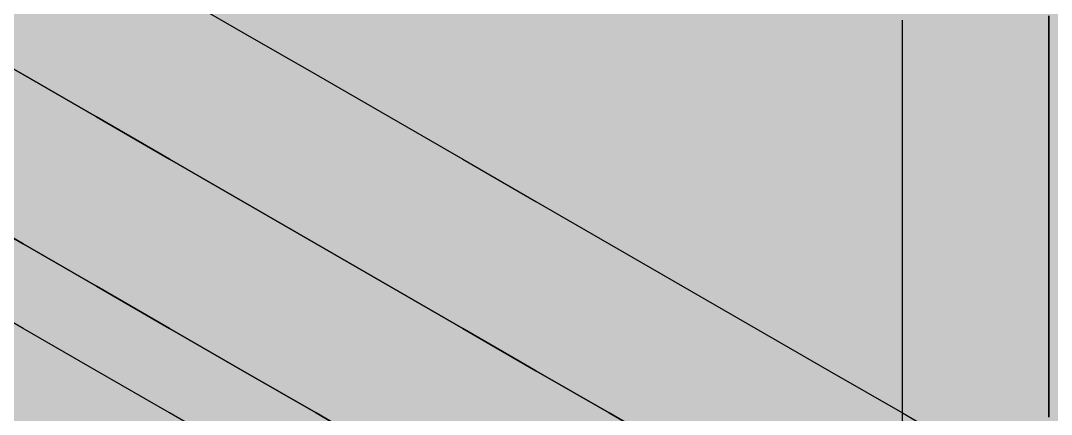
# Model space of a CAD drawing. Header units: metres. Extents: x 0 to 28.4, y 0 to 5.9.
# Drawn here: x 25.165 to 25.774, y 3.919 to 4.152 of the extents above; entities that cross this region are included whole.
import ezdxf

# ---------------------------------------------------------------- set-up
doc = ezdxf.new("R2010")
doc.units = ezdxf.units.M
doc.header["$LTSCALE"] = 0.25
doc.layers.add('ISO-ARISTAS', color=8, linetype='CONTINUOUS')
doc.layers.add('ISO-CONCRETO-SUP', color=254, linetype='CONTINUOUS', true_color=0xe8e8e8)

msp = doc.modelspace()

# ---------------------------------------------------------------- linework, layer by layer
at = {"layer": 'ISO-ARISTAS', "color": 250}
for p, q in [((25.25263, 4.17), (25.29593, 4.145)), ((25.25263, 4.17), (25.29593, 4.145)), ((25.77224, 4.1073), (25.77224, 4.15476)), ((25.77224, 4.15476), (25.77224, 4.1073)), ((25.68564, 4.10476), (25.68564, 4.15222)), ((25.68564, 4.10476), (25.68564, 4.15222)), ((25.16603, 4.12), (25.12272, 4.145)), ((25.16603, 4.12), (25.12272, 4.145)), ((25.16603, 4.12), (25.12272, 4.145)), ((25.12272, 4.145), (25.16603, 4.12)), ((25.29593, 4.145), (25.33923, 4.12)), ((25.29593, 4.145), (25.33923, 4.12)), ((25.20933, 4.095), (25.16603, 4.12)), ((25.20933, 4.095), (25.16603, 4.12)), ((25.20933, 4.095), (25.16603, 4.12)), ((25.16603, 4.12), (25.20933, 4.095)), ((25.33923, 4.12), (25.38253, 4.095)), ((25.33923, 4.12), (25.38253, 4.095)), ((25.77224, 4.05984), (25.77224, 4.1073)), ((25.77224, 4.1073), (25.77224, 4.05984)), ((25.68564, 4.0573), (25.68564, 4.10476)), ((25.68564, 4.0573), (25.68564, 4.10476)), ((25.25263, 4.07), (25.20933, 4.095)), ((25.25263, 4.07), (25.20933, 4.095)), ((25.25263, 4.07), (25.20933, 4.095)), ((25.20933, 4.095), (25.25263, 4.07)), ((25.38253, 4.095), (25.42583, 4.07)), ((25.38253, 4.095), (25.42583, 4.07)), ((25.29593, 4.045), (25.25263, 4.07)), ((25.29593, 4.045), (25.25263, 4.07)), ((25.29593, 4.045), (25.25263, 4.07)), ((25.25263, 4.07), (25.29593, 4.045)), ((25.42583, 4.07), (25.46913, 4.045)), ((25.42583, 4.07), (25.46913, 4.045)), ((25.68564, 4.00984), (25.68564, 4.0573)), ((25.68564, 4.00984), (25.68564, 4.0573)), ((25.77224, 4.01238), (25.77224, 4.05984)), ((25.77224, 4.05984), (25.77224, 4.01238)), ((25.16603, 4.02), (25.12272, 4.045)), ((25.12272, 4.045), (25.16603, 4.02)), ((25.33923, 4.02), (25.29593, 4.045)), ((25.33923, 4.02), (25.29593, 4.045)), ((25.33923, 4.02), (25.29593, 4.045)), ((25.29593, 4.045), (25.33923, 4.02)), ((25.46913, 4.045), (25.51244, 4.02)), ((25.46913, 4.045), (25.51244, 4.02)), ((25.20933, 3.995), (25.16603, 4.02)), ((25.16603, 4.02), (25.20933, 3.995)), ((25.38253, 3.995), (25.33923, 4.02)), ((25.38253, 3.995), (25.33923, 4.02)), ((25.38253, 3.995), (25.33923, 4.02)), ((25.33923, 4.02), (25.38253, 3.995)), ((25.51244, 4.02), (25.55574, 3.995)), ((25.51244, 4.02), (25.55574, 3.995)), ((25.68564, 3.96238), (25.68564, 4.00984)), ((25.68564, 3.96238), (25.68564, 4.00984)), ((25.77224, 3.96492), (25.77224, 4.01238)), ((25.77224, 4.01238), (25.77224, 3.96492)), ((25.16603, 3.97), (25.12272, 3.995)), ((25.16603, 3.97), (25.12272, 3.995)), ((25.25263, 3.97), (25.20933, 3.995)), ((25.20933, 3.995), (25.25263, 3.97)), ((25.42583, 3.97), (25.38253, 3.995)), ((25.42583, 3.97), (25.38253, 3.995)), ((25.42583, 3.97), (25.38253, 3.995)), ((25.38253, 3.995), (25.42583, 3.97)), ((25.55574, 3.995), (25.59904, 3.97)), ((25.55574, 3.995), (25.59904, 3.97)), ((25.20933, 3.945), (25.16603, 3.97)), ((25.20933, 3.945), (25.16603, 3.97)), ((25.29593, 3.945), (25.25263, 3.97)), ((25.25263, 3.97), (25.29593, 3.945)), ((25.46913, 3.945), (25.42583, 3.97)), ((25.46913, 3.945), (25.42583, 3.97)), ((25.46913, 3.945), (25.42583, 3.97)), ((25.42583, 3.97), (25.46913, 3.945)), ((25.59904, 3.97), (25.64234, 3.945)), ((25.59904, 3.97), (25.64234, 3.945)), ((25.68564, 3.91492), (25.68564, 3.96238)), ((25.68564, 3.91492), (25.68564, 3.96238)), ((25.77224, 3.91746), (25.77224, 3.96492)), ((25.77224, 3.96492), (25.77224, 3.91746)), ((25.25263, 3.92), (25.20933, 3.945)), ((25.25263, 3.92), (25.20933, 3.945)), ((25.33923, 3.92), (25.29593, 3.945)), ((25.29593, 3.945), (25.33923, 3.92)), ((25.51244, 3.92), (25.46913, 3.945)), ((25.51244, 3.92), (25.46913, 3.945)), ((25.51244, 3.92), (25.46913, 3.945)), ((25.46913, 3.945), (25.51244, 3.92)), ((25.64234, 3.945), (25.68564, 3.92)), ((25.64234, 3.945), (25.68564, 3.92)), ((25.29593, 3.895), (25.25263, 3.92)), ((25.29593, 3.895), (25.25263, 3.92)), ((25.38253, 3.895), (25.33923, 3.92)), ((25.33923, 3.92), (25.38253, 3.895)), ((25.55574, 3.895), (25.51244, 3.92)), ((25.55574, 3.895), (25.51244, 3.92)), ((25.55574, 3.895), (25.51244, 3.92)), ((25.51244, 3.92), (25.55574, 3.895)), ((25.68564, 3.92), (25.72894, 3.895)), ((25.68564, 3.92), (25.72894, 3.895))]:
    msp.add_line(p, q, dxfattribs=at)
at = {"layer": 'ISO-CONCRETO-SUP', "true_color": 0xa6a6a2}
for points in [[(25.25263, 4.17), (25.29593, 4.145), (25.25263, 4.21746), (25.29593, 4.19246)], [(25.16603, 4.16746), (25.20933, 4.14246), (25.16603, 4.21492), (25.20933, 4.18992)], [(25.25263, 4.16492), (25.29593, 4.13992), (25.25263, 4.21238), (25.29593, 4.18738)], [(25.33923, 4.16746), (25.38253, 4.14246), (25.33923, 4.21492), (25.38253, 4.18992)], [(25.33923, 4.16238), (25.38253, 4.13738), (25.33923, 4.20984), (25.38253, 4.18484)], [(25.42583, 4.16492), (25.46913, 4.13992), (25.42583, 4.21238), (25.46913, 4.18738)], [(25.51244, 4.16238), (25.55574, 4.13738), (25.51244, 4.20984), (25.55574, 4.18484)], [(25.42583, 4.15984), (25.46913, 4.13484), (25.42583, 4.2073), (25.46913, 4.1823)], [(25.51244, 4.1573), (25.55574, 4.1323), (25.51244, 4.20476), (25.55574, 4.17976)], [(25.59904, 4.15984), (25.64234, 4.13484), (25.59904, 4.2073), (25.64234, 4.1823)], [(25.68564, 4.1573), (25.72894, 4.1323), (25.68564, 4.20476), (25.72894, 4.17976)], [(25.59904, 4.15476), (25.64234, 4.12976), (25.59904, 4.20222), (25.64234, 4.17722)], [(25.12272, 4.145), (25.16603, 4.12), (25.12272, 4.19246), (25.16603, 4.16746)], [(25.29593, 4.145), (25.33923, 4.12), (25.29593, 4.19246), (25.33923, 4.16746)], [(25.20933, 4.14246), (25.25263, 4.11746), (25.20933, 4.18992), (25.25263, 4.16492)], [(25.29593, 4.13992), (25.33923, 4.11492), (25.29593, 4.18738), (25.33923, 4.16238)], [(25.38253, 4.14246), (25.42583, 4.11746), (25.38253, 4.18992), (25.42583, 4.16492)], [(25.38253, 4.13738), (25.42583, 4.11238), (25.38253, 4.18484), (25.42583, 4.15984)], [(25.46913, 4.13992), (25.51244, 4.11492), (25.46913, 4.18738), (25.51244, 4.16238)], [(25.55574, 4.13738), (25.59904, 4.11238), (25.55574, 4.18484), (25.59904, 4.15984)], [(25.46913, 4.13484), (25.51244, 4.10984), (25.46913, 4.1823), (25.51244, 4.1573)], [(25.55574, 4.1323), (25.59904, 4.1073), (25.55574, 4.17976), (25.59904, 4.15476)], [(25.64234, 4.13484), (25.68564, 4.10984), (25.64234, 4.1823), (25.68564, 4.1573)], [(25.72894, 4.1323), (25.77224, 4.1073), (25.72894, 4.17976), (25.77224, 4.15476)], [(25.64234, 4.12976), (25.68564, 4.10476), (25.64234, 4.17722), (25.68564, 4.15222)], [(25.16603, 4.12), (25.20933, 4.095), (25.16603, 4.16746), (25.20933, 4.14246)], [(25.33923, 4.12), (25.38253, 4.095), (25.33923, 4.16746), (25.38253, 4.14246)], [(25.25263, 4.11746), (25.29593, 4.09246), (25.25263, 4.16492), (25.29593, 4.13992)], [(25.33923, 4.11492), (25.38253, 4.08992), (25.33923, 4.16238), (25.38253, 4.13738)], [(25.42583, 4.11746), (25.46913, 4.09246), (25.42583, 4.16492), (25.46913, 4.13992)], [(25.51244, 4.11492), (25.55574, 4.08992), (25.51244, 4.16238), (25.55574, 4.13738)], [(25.42583, 4.11238), (25.46913, 4.08738), (25.42583, 4.15984), (25.46913, 4.13484)], [(25.51244, 4.10984), (25.55574, 4.08484), (25.51244, 4.1573), (25.55574, 4.1323)], [(25.59904, 4.11238), (25.64234, 4.08738), (25.59904, 4.15984), (25.64234, 4.13484)], [(25.59904, 4.1073), (25.64234, 4.0823), (25.59904, 4.15476), (25.64234, 4.12976)], [(25.68564, 4.10984), (25.72894, 4.08484), (25.68564, 4.1573), (25.72894, 4.1323)], [(25.12272, 4.095), (25.16603, 4.07), (25.12272, 4.145), (25.16603, 4.12)], [(25.20933, 4.095), (25.25263, 4.07), (25.20933, 4.14246), (25.25263, 4.11746)], [(25.38253, 4.095), (25.42583, 4.07), (25.38253, 4.14246), (25.42583, 4.11746)], [(25.29593, 4.09246), (25.33923, 4.06746), (25.29593, 4.13992), (25.33923, 4.11492)], [(25.38253, 4.08992), (25.42583, 4.06492), (25.38253, 4.13738), (25.42583, 4.11238)], [(25.46913, 4.09246), (25.51244, 4.06746), (25.46913, 4.13992), (25.51244, 4.11492)], [(25.55574, 4.08992), (25.59904, 4.06492), (25.55574, 4.13738), (25.59904, 4.11238)], [(25.46913, 4.08738), (25.51244, 4.06238), (25.46913, 4.13484), (25.51244, 4.10984)], [(25.55574, 4.08484), (25.59904, 4.05984), (25.55574, 4.1323), (25.59904, 4.1073)], [(25.64234, 4.08738), (25.68564, 4.06238), (25.64234, 4.13484), (25.68564, 4.10984)], [(25.64234, 4.0823), (25.68564, 4.0573), (25.64234, 4.12976), (25.68564, 4.10476)], [(25.72894, 4.08484), (25.77224, 4.05984), (25.72894, 4.1323), (25.77224, 4.1073)], [(25.16603, 4.07), (25.20933, 4.045), (25.16603, 4.12), (25.20933, 4.095)], [(25.25263, 4.07), (25.29593, 4.045), (25.25263, 4.11746), (25.29593, 4.09246)], [(25.33923, 4.06746), (25.38253, 4.04246), (25.33923, 4.11492), (25.38253, 4.08992)], [(25.42583, 4.07), (25.46913, 4.045), (25.42583, 4.11746), (25.46913, 4.09246)], [(25.42583, 4.06492), (25.46913, 4.03992), (25.42583, 4.11238), (25.46913, 4.08738)], [(25.51244, 4.06746), (25.55574, 4.04246), (25.51244, 4.11492), (25.55574, 4.08992)], [(25.59904, 4.06492), (25.64234, 4.03992), (25.59904, 4.11238), (25.64234, 4.08738)], [(25.51244, 4.06238), (25.55574, 4.03738), (25.51244, 4.10984), (25.55574, 4.08484)], [(25.59904, 4.05984), (25.64234, 4.03484), (25.59904, 4.1073), (25.64234, 4.0823)], [(25.68564, 4.06238), (25.72894, 4.03738), (25.68564, 4.10984), (25.72894, 4.08484)], [(25.12272, 4.045), (25.16603, 4.02), (25.12272, 4.095), (25.16603, 4.07)], [(25.20933, 4.045), (25.25263, 4.02), (25.20933, 4.095), (25.25263, 4.07)], [(25.29593, 4.045), (25.33923, 4.02), (25.29593, 4.09246), (25.33923, 4.06746)], [(25.38253, 4.04246), (25.42583, 4.01746), (25.38253, 4.08992), (25.42583, 4.06492)], [(25.46913, 4.045), (25.51244, 4.02), (25.46913, 4.09246), (25.51244, 4.06746)], [(25.46913, 4.03992), (25.51244, 4.01492), (25.46913, 4.08738), (25.51244, 4.06238)], [(25.55574, 4.04246), (25.59904, 4.01746), (25.55574, 4.08992), (25.59904, 4.06492)], [(25.64234, 4.03992), (25.68564, 4.01492), (25.64234, 4.08738), (25.68564, 4.06238)], [(25.55574, 4.03738), (25.59904, 4.01238), (25.55574, 4.08484), (25.59904, 4.05984)], [(25.64234, 4.03484), (25.68564, 4.00984), (25.64234, 4.0823), (25.68564, 4.0573)], [(25.72894, 4.03738), (25.77224, 4.01238), (25.72894, 4.08484), (25.77224, 4.05984)], [(25.16603, 4.02), (25.20933, 3.995), (25.16603, 4.07), (25.20933, 4.045)], [(25.25263, 4.02), (25.29593, 3.995), (25.25263, 4.07), (25.29593, 4.045)], [(25.33923, 4.02), (25.38253, 3.995), (25.33923, 4.06746), (25.38253, 4.04246)], [(25.42583, 4.01746), (25.46913, 3.99246), (25.42583, 4.06492), (25.46913, 4.03992)], [(25.51244, 4.02), (25.55574, 3.995), (25.51244, 4.06746), (25.55574, 4.04246)], [(25.59904, 4.01746), (25.64234, 3.99246), (25.59904, 4.06492), (25.64234, 4.03992)], [(25.51244, 4.01492), (25.55574, 3.98992), (25.51244, 4.06238), (25.55574, 4.03738)], [(25.59904, 4.01238), (25.64234, 3.98738), (25.59904, 4.05984), (25.64234, 4.03484)], [(25.68564, 4.01492), (25.72894, 3.98992), (25.68564, 4.06238), (25.72894, 4.03738)], [(25.20933, 3.995), (25.25263, 3.97), (25.20933, 4.045), (25.25263, 4.02)], [(25.29593, 3.995), (25.33923, 3.97), (25.29593, 4.045), (25.33923, 4.02)], [(25.38253, 3.995), (25.42583, 3.97), (25.38253, 4.04246), (25.42583, 4.01746)], [(25.46913, 3.99246), (25.51244, 3.96746), (25.46913, 4.03992), (25.51244, 4.01492)], [(25.55574, 3.995), (25.59904, 3.97), (25.55574, 4.04246), (25.59904, 4.01746)], [(25.64234, 3.99246), (25.68564, 3.96746), (25.64234, 4.03992), (25.68564, 4.01492)], [(25.55574, 3.98992), (25.59904, 3.96492), (25.55574, 4.03738), (25.59904, 4.01238)], [(25.64234, 3.98738), (25.68564, 3.96238), (25.64234, 4.03484), (25.68564, 4.00984)], [(25.72894, 3.98992), (25.77224, 3.96492), (25.72894, 4.03738), (25.77224, 4.01238)], [(25.25263, 3.97), (25.29593, 3.945), (25.25263, 4.02), (25.29593, 3.995)], [(25.33923, 3.97), (25.38253, 3.945), (25.33923, 4.02), (25.38253, 3.995)], [(25.42583, 3.97), (25.46913, 3.945), (25.42583, 4.01746), (25.46913, 3.99246)], [(25.51244, 3.96746), (25.55574, 3.94246), (25.51244, 4.01492), (25.55574, 3.98992)], [(25.59904, 3.97), (25.64234, 3.945), (25.59904, 4.01746), (25.64234, 3.99246)], [(25.68564, 3.96746), (25.72894, 3.94246), (25.68564, 4.01492), (25.72894, 3.98992)], [(25.59904, 3.96492), (25.64234, 3.93992), (25.59904, 4.01238), (25.64234, 3.98738)], [(25.29593, 3.945), (25.33923, 3.92), (25.29593, 3.995), (25.33923, 3.97)], [(25.38253, 3.945), (25.42583, 3.92), (25.38253, 3.995), (25.42583, 3.97)], [(25.46913, 3.945), (25.51244, 3.92), (25.46913, 3.99246), (25.51244, 3.96746)], [(25.55574, 3.94246), (25.59904, 3.91746), (25.55574, 3.98992), (25.59904, 3.96492)], [(25.64234, 3.945), (25.68564, 3.92), (25.64234, 3.99246), (25.68564, 3.96746)], [(25.72894, 3.94246), (25.77224, 3.91746), (25.72894, 3.98992), (25.77224, 3.96492)], [(25.64234, 3.93992), (25.68564, 3.91492), (25.64234, 3.98738), (25.68564, 3.96238)], [(25.33923, 3.92), (25.38253, 3.895), (25.33923, 3.97), (25.38253, 3.945)], [(25.42583, 3.92), (25.46913, 3.895), (25.42583, 3.97), (25.46913, 3.945)], [(25.51244, 3.92), (25.55574, 3.895), (25.51244, 3.96746), (25.55574, 3.94246)], [(25.68564, 3.92), (25.72894, 3.895), (25.68564, 3.96746), (25.72894, 3.94246)], [(25.59904, 3.91746), (25.64234, 3.89246), (25.59904, 3.96492), (25.64234, 3.93992)], [(25.38253, 3.895), (25.42583, 3.87), (25.38253, 3.945), (25.42583, 3.92)], [(25.46913, 3.895), (25.51244, 3.87), (25.46913, 3.945), (25.51244, 3.92)], [(25.55574, 3.895), (25.59904, 3.87), (25.55574, 3.94246), (25.59904, 3.91746)], [(25.72894, 3.895), (25.77224, 3.87), (25.72894, 3.94246), (25.77224, 3.91746)], [(25.64234, 3.89246), (25.68564, 3.86746), (25.64234, 3.93992), (25.68564, 3.91492)], [(25.42583, 3.87), (25.46913, 3.845), (25.42583, 3.92), (25.46913, 3.895)], [(25.51244, 3.87), (25.55574, 3.845), (25.51244, 3.92), (25.55574, 3.895)]]:
    msp.add_solid(points, dxfattribs=at)
at = {"layer": 'ISO-CONCRETO-SUP', "true_color": 0x989388}
for points in [[(25.5644, 4.2), (25.6077, 4.175), (25.52398, 4.17667), (25.56728, 4.15167)], [(25.64811, 4.19833), (25.69141, 4.17333), (25.6077, 4.175), (25.651, 4.15)], [(25.7376, 4.2), (25.7809, 4.175), (25.69719, 4.17667), (25.74049, 4.15167)], [(25.73183, 4.19667), (25.77513, 4.17167), (25.69141, 4.17333), (25.73472, 4.14833)], [(25.19489, 4.18667), (25.23819, 4.16167), (25.15448, 4.16333), (25.19778, 4.13833)], [(25.27861, 4.185), (25.32191, 4.16), (25.23819, 4.16167), (25.2815, 4.13667)], [(25.18912, 4.18333), (25.23242, 4.15833), (25.1487, 4.16), (25.19201, 4.135)], [(25.27284, 4.18167), (25.31614, 4.15667), (25.23242, 4.15833), (25.27572, 4.13333)], [(25.35655, 4.18), (25.39985, 4.155), (25.31614, 4.15667), (25.35944, 4.13167)], [(25.36232, 4.18333), (25.40563, 4.15833), (25.32191, 4.16), (25.36521, 4.135)], [(25.44604, 4.18167), (25.48934, 4.15667), (25.40563, 4.15833), (25.44893, 4.13333)], [(25.52976, 4.18), (25.57306, 4.155), (25.48934, 4.15667), (25.53264, 4.13167)], [(25.44027, 4.17833), (25.48357, 4.15333), (25.39985, 4.155), (25.44315, 4.13)], [(25.52398, 4.17667), (25.56728, 4.15167), (25.48357, 4.15333), (25.52687, 4.12833)], [(25.6077, 4.175), (25.651, 4.15), (25.56728, 4.15167), (25.61059, 4.12667)], [(25.61347, 4.17833), (25.65677, 4.15333), (25.57306, 4.155), (25.61636, 4.13)], [(25.69141, 4.17333), (25.73472, 4.14833), (25.651, 4.15), (25.6943, 4.125)], [(25.69719, 4.17667), (25.74049, 4.15167), (25.65677, 4.15333), (25.70007, 4.12833)], [(25.7809, 4.175), (25.8242, 4.15), (25.74049, 4.15167), (25.78379, 4.12667)], [(25.77513, 4.17167), (25.81843, 4.14667), (25.73472, 4.14833), (25.77802, 4.12333)], [(25.15448, 4.16333), (25.19778, 4.13833), (25.11406, 4.14), (25.15737, 4.115)], [(25.23819, 4.16167), (25.2815, 4.13667), (25.19778, 4.13833), (25.24108, 4.11333)], [(25.1487, 4.16), (25.19201, 4.135), (25.10829, 4.13667), (25.15159, 4.11167)], [(25.23242, 4.15833), (25.27572, 4.13333), (25.19201, 4.135), (25.23531, 4.11)], [(25.31614, 4.15667), (25.35944, 4.13167), (25.27572, 4.13333), (25.31902, 4.10833)], [(25.32191, 4.16), (25.36521, 4.135), (25.2815, 4.13667), (25.3248, 4.11167)], [(25.39985, 4.155), (25.44315, 4.13), (25.35944, 4.13167), (25.40274, 4.10667)], [(25.40563, 4.15833), (25.44893, 4.13333), (25.36521, 4.135), (25.40851, 4.11)], [(25.48934, 4.15667), (25.53264, 4.13167), (25.44893, 4.13333), (25.49223, 4.10833)], [(25.57306, 4.155), (25.61636, 4.13), (25.53264, 4.13167), (25.57594, 4.10667)], [(25.48357, 4.15333), (25.52687, 4.12833), (25.44315, 4.13), (25.48645, 4.105)], [(25.56728, 4.15167), (25.61059, 4.12667), (25.52687, 4.12833), (25.57017, 4.10333)], [(25.651, 4.15), (25.6943, 4.125), (25.61059, 4.12667), (25.65389, 4.10167)], [(25.65677, 4.15333), (25.70007, 4.12833), (25.61636, 4.13), (25.65966, 4.105)], [(25.73472, 4.14833), (25.77802, 4.12333), (25.6943, 4.125), (25.7376, 4.1)], [(25.74049, 4.15167), (25.78379, 4.12667), (25.70007, 4.12833), (25.74338, 4.10333)], [(25.19778, 4.13833), (25.24108, 4.11333), (25.15737, 4.115), (25.20067, 4.09)], [(25.2815, 4.13667), (25.3248, 4.11167), (25.24108, 4.11333), (25.28438, 4.08833)], [(25.19201, 4.135), (25.23531, 4.11), (25.15159, 4.11167), (25.19489, 4.08667)], [(25.27572, 4.13333), (25.31902, 4.10833), (25.23531, 4.11), (25.27861, 4.085)], [(25.35944, 4.13167), (25.40274, 4.10667), (25.31902, 4.10833), (25.36232, 4.08333)], [(25.36521, 4.135), (25.40851, 4.11), (25.3248, 4.11167), (25.3681, 4.08667)], [(25.44315, 4.13), (25.48645, 4.105), (25.40274, 4.10667), (25.44604, 4.08167)], [(25.44893, 4.13333), (25.49223, 4.10833), (25.40851, 4.11), (25.45181, 4.085)], [(25.53264, 4.13167), (25.57594, 4.10667), (25.49223, 4.10833), (25.53553, 4.08333)], [(25.61636, 4.13), (25.65966, 4.105), (25.57594, 4.10667), (25.61925, 4.08167)], [(25.52687, 4.12833), (25.57017, 4.10333), (25.48645, 4.105), (25.52976, 4.08)], [(25.61059, 4.12667), (25.65389, 4.10167), (25.57017, 4.10333), (25.61347, 4.07833)], [(25.6943, 4.125), (25.7376, 4.1), (25.65389, 4.10167), (25.69719, 4.07667)], [(25.70007, 4.12833), (25.74338, 4.10333), (25.65966, 4.105), (25.70296, 4.08)], [(25.78379, 4.12667), (25.82709, 4.10167), (25.74338, 4.10333), (25.78668, 4.07833)], [(25.77802, 4.12333), (25.82132, 4.09833), (25.7376, 4.1), (25.7809, 4.075)], [(25.15159, 4.11167), (25.19489, 4.08667), (25.11118, 4.08833), (25.15448, 4.06333)], [(25.15737, 4.115), (25.20067, 4.09), (25.11695, 4.09167), (25.16025, 4.06667)], [(25.24108, 4.11333), (25.28438, 4.08833), (25.20067, 4.09), (25.24397, 4.065)], [(25.3248, 4.11167), (25.3681, 4.08667), (25.28438, 4.08833), (25.32768, 4.06333)], [(25.23531, 4.11), (25.27861, 4.085), (25.19489, 4.08667), (25.23819, 4.06167)], [(25.31902, 4.10833), (25.36232, 4.08333), (25.27861, 4.085), (25.32191, 4.06)], [(25.40274, 4.10667), (25.44604, 4.08167), (25.36232, 4.08333), (25.40563, 4.05833)], [(25.40851, 4.11), (25.45181, 4.085), (25.3681, 4.08667), (25.4114, 4.06167)], [(25.49223, 4.10833), (25.53553, 4.08333), (25.45181, 4.085), (25.49512, 4.06)], [(25.57594, 4.10667), (25.61925, 4.08167), (25.53553, 4.08333), (25.57883, 4.05833)], [(25.48645, 4.105), (25.52976, 4.08), (25.44604, 4.08167), (25.48934, 4.05667)], [(25.57017, 4.10333), (25.61347, 4.07833), (25.52976, 4.08), (25.57306, 4.055)], [(25.65389, 4.10167), (25.69719, 4.07667), (25.61347, 4.07833), (25.65677, 4.05333)], [(25.65966, 4.105), (25.70296, 4.08), (25.61925, 4.08167), (25.66255, 4.05667)], [(25.7376, 4.1), (25.7809, 4.075), (25.69719, 4.07667), (25.74049, 4.05167)], [(25.74338, 4.10333), (25.78668, 4.07833), (25.70296, 4.08), (25.74626, 4.055)], [(25.20067, 4.09), (25.24397, 4.065), (25.16025, 4.06667), (25.20355, 4.04167)], [(25.28438, 4.08833), (25.32768, 4.06333), (25.24397, 4.065), (25.28727, 4.04)], [(25.19489, 4.08667), (25.23819, 4.06167), (25.15448, 4.06333), (25.19778, 4.03833)], [(25.27861, 4.085), (25.32191, 4.06), (25.23819, 4.06167), (25.2815, 4.03667)], [(25.36232, 4.08333), (25.40563, 4.05833), (25.32191, 4.06), (25.36521, 4.035)], [(25.3681, 4.08667), (25.4114, 4.06167), (25.32768, 4.06333), (25.37098, 4.03833)], [(25.44604, 4.08167), (25.48934, 4.05667), (25.40563, 4.05833), (25.44893, 4.03333)], [(25.45181, 4.085), (25.49512, 4.06), (25.4114, 4.06167), (25.4547, 4.03667)], [(25.53553, 4.08333), (25.57883, 4.05833), (25.49512, 4.06), (25.53842, 4.035)], [(25.61925, 4.08167), (25.66255, 4.05667), (25.57883, 4.05833), (25.62213, 4.03333)], [(25.52976, 4.08), (25.57306, 4.055), (25.48934, 4.05667), (25.53264, 4.03167)], [(25.61347, 4.07833), (25.65677, 4.05333), (25.57306, 4.055), (25.61636, 4.03)], [(25.69719, 4.07667), (25.74049, 4.05167), (25.65677, 4.05333), (25.70007, 4.02833)], [(25.70296, 4.08), (25.74626, 4.055), (25.66255, 4.05667), (25.70585, 4.03167)], [(25.7809, 4.075), (25.8242, 4.05), (25.74049, 4.05167), (25.78379, 4.02667)], [(25.78668, 4.07833), (25.82998, 4.05333), (25.74626, 4.055), (25.78956, 4.03)], [(25.15448, 4.06333), (25.19778, 4.03833), (25.11406, 4.04), (25.15737, 4.015)], [(25.16025, 4.06667), (25.20355, 4.04167), (25.11984, 4.04333), (25.16314, 4.01833)], [(25.24397, 4.065), (25.28727, 4.04), (25.20355, 4.04167), (25.24685, 4.01667)], [(25.32768, 4.06333), (25.37098, 4.03833), (25.28727, 4.04), (25.33057, 4.015)], [(25.23819, 4.06167), (25.2815, 4.03667), (25.19778, 4.03833), (25.24108, 4.01333)], [(25.32191, 4.06), (25.36521, 4.035), (25.2815, 4.03667), (25.3248, 4.01167)], [(25.40563, 4.05833), (25.44893, 4.03333), (25.36521, 4.035), (25.40851, 4.01)], [(25.4114, 4.06167), (25.4547, 4.03667), (25.37098, 4.03833), (25.41429, 4.01333)], [(25.48934, 4.05667), (25.53264, 4.03167), (25.44893, 4.03333), (25.49223, 4.00833)], [(25.49512, 4.06), (25.53842, 4.035), (25.4547, 4.03667), (25.498, 4.01167)], [(25.57883, 4.05833), (25.62213, 4.03333), (25.53842, 4.035), (25.58172, 4.01)], [(25.66255, 4.05667), (25.70585, 4.03167), (25.62213, 4.03333), (25.66543, 4.00833)], [(25.57306, 4.055), (25.61636, 4.03), (25.53264, 4.03167), (25.57594, 4.00667)], [(25.65677, 4.05333), (25.70007, 4.02833), (25.61636, 4.03), (25.65966, 4.005)], [(25.74049, 4.05167), (25.78379, 4.02667), (25.70007, 4.02833), (25.74338, 4.00333)], [(25.74626, 4.055), (25.78956, 4.03), (25.70585, 4.03167), (25.74915, 4.00667)], [(25.20355, 4.04167), (25.24685, 4.01667), (25.16314, 4.01833), (25.20644, 3.99333)], [(25.28727, 4.04), (25.33057, 4.015), (25.24685, 4.01667), (25.29016, 3.99167)], [(25.19778, 4.03833), (25.24108, 4.01333), (25.15737, 4.015), (25.20067, 3.99)], [(25.2815, 4.03667), (25.3248, 4.01167), (25.24108, 4.01333), (25.28438, 3.98833)], [(25.36521, 4.035), (25.40851, 4.01), (25.3248, 4.01167), (25.3681, 3.98667)], [(25.37098, 4.03833), (25.41429, 4.01333), (25.33057, 4.015), (25.37387, 3.99)], [(25.44893, 4.03333), (25.49223, 4.00833), (25.40851, 4.01), (25.45181, 3.985)], [(25.4547, 4.03667), (25.498, 4.01167), (25.41429, 4.01333), (25.45759, 3.98833)], [(25.53842, 4.035), (25.58172, 4.01), (25.498, 4.01167), (25.5413, 3.98667)], [(25.62213, 4.03333), (25.66543, 4.00833), (25.58172, 4.01), (25.62502, 3.985)], [(25.53264, 4.03167), (25.57594, 4.00667), (25.49223, 4.00833), (25.53553, 3.98333)], [(25.61636, 4.03), (25.65966, 4.005), (25.57594, 4.00667), (25.61925, 3.98167)], [(25.70007, 4.02833), (25.74338, 4.00333), (25.65966, 4.005), (25.70296, 3.98)], [(25.70585, 4.03167), (25.74915, 4.00667), (25.66543, 4.00833), (25.70873, 3.98333)], [(25.78379, 4.02667), (25.82709, 4.00167), (25.74338, 4.00333), (25.78668, 3.97833)], [(25.78956, 4.03), (25.83286, 4.005), (25.74915, 4.00667), (25.79245, 3.98167)], [(25.15737, 4.015), (25.20067, 3.99), (25.11695, 3.99167), (25.16025, 3.96667)], [(25.16314, 4.01833), (25.20644, 3.99333), (25.12272, 3.995), (25.16603, 3.97)], [(25.24685, 4.01667), (25.29016, 3.99167), (25.20644, 3.99333), (25.24974, 3.96833)], [(25.33057, 4.015), (25.37387, 3.99), (25.29016, 3.99167), (25.33346, 3.96667)], [(25.24108, 4.01333), (25.28438, 3.98833), (25.20067, 3.99), (25.24397, 3.965)], [(25.3248, 4.01167), (25.3681, 3.98667), (25.28438, 3.98833), (25.32768, 3.96333)], [(25.40851, 4.01), (25.45181, 3.985), (25.3681, 3.98667), (25.4114, 3.96167)], [(25.41429, 4.01333), (25.45759, 3.98833), (25.37387, 3.99), (25.41717, 3.965)], [(25.49223, 4.00833), (25.53553, 3.98333), (25.45181, 3.985), (25.49512, 3.96)], [(25.498, 4.01167), (25.5413, 3.98667), (25.45759, 3.98833), (25.50089, 3.96333)], [(25.58172, 4.01), (25.62502, 3.985), (25.5413, 3.98667), (25.5846, 3.96167)], [(25.66543, 4.00833), (25.70873, 3.98333), (25.62502, 3.985), (25.66832, 3.96)], [(25.57594, 4.00667), (25.61925, 3.98167), (25.53553, 3.98333), (25.57883, 3.95833)], [(25.65966, 4.005), (25.70296, 3.98), (25.61925, 3.98167), (25.66255, 3.95667)], [(25.74338, 4.00333), (25.78668, 3.97833), (25.70296, 3.98), (25.74626, 3.955)], [(25.74915, 4.00667), (25.79245, 3.98167), (25.70873, 3.98333), (25.75204, 3.95833)], [(25.20067, 3.99), (25.24397, 3.965), (25.16025, 3.96667), (25.20355, 3.94167)], [(25.20644, 3.99333), (25.24974, 3.96833), (25.16603, 3.97), (25.20933, 3.945)], [(25.29016, 3.99167), (25.33346, 3.96667), (25.24974, 3.96833), (25.29304, 3.94333)], [(25.37387, 3.99), (25.41717, 3.965), (25.33346, 3.96667), (25.37676, 3.94167)], [(25.28438, 3.98833), (25.32768, 3.96333), (25.24397, 3.965), (25.28727, 3.94)], [(25.3681, 3.98667), (25.4114, 3.96167), (25.32768, 3.96333), (25.37098, 3.93833)], [(25.45181, 3.985), (25.49512, 3.96), (25.4114, 3.96167), (25.4547, 3.93667)], [(25.45759, 3.98833), (25.50089, 3.96333), (25.41717, 3.965), (25.46047, 3.94)], [(25.5413, 3.98667), (25.5846, 3.96167), (25.50089, 3.96333), (25.54419, 3.93833)], [(25.62502, 3.985), (25.66832, 3.96), (25.5846, 3.96167), (25.62791, 3.93667)], [(25.53553, 3.98333), (25.57883, 3.95833), (25.49512, 3.96), (25.53842, 3.935)], [(25.61925, 3.98167), (25.66255, 3.95667), (25.57883, 3.95833), (25.62213, 3.93333)], [(25.70296, 3.98), (25.74626, 3.955), (25.66255, 3.95667), (25.70585, 3.93167)], [(25.70873, 3.98333), (25.75204, 3.95833), (25.66832, 3.96), (25.71162, 3.935)], [(25.78668, 3.97833), (25.82998, 3.95333), (25.74626, 3.955), (25.78956, 3.93)], [(25.79245, 3.98167), (25.83575, 3.95667), (25.75204, 3.95833), (25.79534, 3.93333)], [(25.16025, 3.96667), (25.20355, 3.94167), (25.11984, 3.94333), (25.16314, 3.91833)], [(25.24974, 3.96833), (25.29304, 3.94333), (25.20933, 3.945), (25.25263, 3.92)], [(25.33346, 3.96667), (25.37676, 3.94167), (25.29304, 3.94333), (25.33634, 3.91833)], [(25.24397, 3.965), (25.28727, 3.94), (25.20355, 3.94167), (25.24685, 3.91667)], [(25.32768, 3.96333), (25.37098, 3.93833), (25.28727, 3.94), (25.33057, 3.915)], [(25.4114, 3.96167), (25.4547, 3.93667), (25.37098, 3.93833), (25.41429, 3.91333)], [(25.41717, 3.965), (25.46047, 3.94), (25.37676, 3.94167), (25.42006, 3.91667)], [(25.49512, 3.96), (25.53842, 3.935), (25.4547, 3.93667), (25.498, 3.91167)], [(25.50089, 3.96333), (25.54419, 3.93833), (25.46047, 3.94), (25.50378, 3.915)], [(25.5846, 3.96167), (25.62791, 3.93667), (25.54419, 3.93833), (25.58749, 3.91333)], [(25.66832, 3.96), (25.71162, 3.935), (25.62791, 3.93667), (25.67121, 3.91167)], [(25.57883, 3.95833), (25.62213, 3.93333), (25.53842, 3.935), (25.58172, 3.91)], [(25.66255, 3.95667), (25.70585, 3.93167), (25.62213, 3.93333), (25.66543, 3.90833)], [(25.74626, 3.955), (25.78956, 3.93), (25.70585, 3.93167), (25.74915, 3.90667)], [(25.75204, 3.95833), (25.79534, 3.93333), (25.71162, 3.935), (25.75492, 3.91)], [(25.20355, 3.94167), (25.24685, 3.91667), (25.16314, 3.91833), (25.20644, 3.89333)], [(25.29304, 3.94333), (25.33634, 3.91833), (25.25263, 3.92), (25.29593, 3.895)], [(25.37676, 3.94167), (25.42006, 3.91667), (25.33634, 3.91833), (25.37965, 3.89333)], [(25.28727, 3.94), (25.33057, 3.915), (25.24685, 3.91667), (25.29016, 3.89167)], [(25.37098, 3.93833), (25.41429, 3.91333), (25.33057, 3.915), (25.37387, 3.89)], [(25.4547, 3.93667), (25.498, 3.91167), (25.41429, 3.91333), (25.45759, 3.88833)], [(25.46047, 3.94), (25.50378, 3.915), (25.42006, 3.91667), (25.46336, 3.89167)], [(25.53842, 3.935), (25.58172, 3.91), (25.498, 3.91167), (25.5413, 3.88667)], [(25.54419, 3.93833), (25.58749, 3.91333), (25.50378, 3.915), (25.54708, 3.89)], [(25.62791, 3.93667), (25.67121, 3.91167), (25.58749, 3.91333), (25.63079, 3.88833)], [(25.71162, 3.935), (25.75492, 3.91), (25.67121, 3.91167), (25.71451, 3.88667)], [(25.62213, 3.93333), (25.66543, 3.90833), (25.58172, 3.91), (25.62502, 3.885)], [(25.70585, 3.93167), (25.74915, 3.90667), (25.66543, 3.90833), (25.70873, 3.88333)], [(25.78956, 3.93), (25.83286, 3.905), (25.74915, 3.90667), (25.79245, 3.88167)], [(25.79534, 3.93333), (25.83864, 3.90833), (25.75492, 3.91), (25.79822, 3.885)]]:
    msp.add_solid(points, dxfattribs=at)
at = {"layer": 'ISO-CONCRETO-SUP', "true_color": 0xb8b8b3}
for points in [[(25.7356, 4.19885), (25.7789, 4.17385), (25.69563, 4.17577), (25.73893, 4.15077)], [(25.12272, 4.195), (25.16603, 4.17), (25.07942, 4.17), (25.12272, 4.145)], [(25.20266, 4.19115), (25.24597, 4.16615), (25.16269, 4.16808), (25.206, 4.14308)], [(25.20933, 4.195), (25.25263, 4.17), (25.16603, 4.17), (25.20933, 4.145)], [(25.196, 4.18731), (25.2393, 4.16231), (25.15603, 4.16423), (25.19933, 4.13923)], [(25.27927, 4.18538), (25.32258, 4.16038), (25.2393, 4.16231), (25.28261, 4.13731)], [(25.28594, 4.18923), (25.32924, 4.16423), (25.24597, 4.16615), (25.28927, 4.14115)], [(25.36921, 4.18731), (25.41251, 4.16231), (25.32924, 4.16423), (25.37254, 4.13923)], [(25.45248, 4.18538), (25.49578, 4.16038), (25.41251, 4.16231), (25.45581, 4.13731)], [(25.36255, 4.18346), (25.40585, 4.15846), (25.32258, 4.16038), (25.36588, 4.13538)], [(25.44582, 4.18154), (25.48912, 4.15654), (25.40585, 4.15846), (25.44915, 4.13346)], [(25.52909, 4.17962), (25.57239, 4.15462), (25.48912, 4.15654), (25.53242, 4.13154)], [(25.53575, 4.18346), (25.57905, 4.15846), (25.49578, 4.16038), (25.53908, 4.13538)], [(25.61902, 4.18154), (25.66232, 4.15654), (25.57905, 4.15846), (25.62235, 4.13346)], [(25.70229, 4.17962), (25.7456, 4.15462), (25.66232, 4.15654), (25.70563, 4.13154)], [(25.61236, 4.17769), (25.65566, 4.15269), (25.57239, 4.15462), (25.61569, 4.12962)], [(25.69563, 4.17577), (25.73893, 4.15077), (25.65566, 4.15269), (25.69896, 4.12769)], [(25.7789, 4.17385), (25.82221, 4.14885), (25.73893, 4.15077), (25.78224, 4.12577)], [(25.78557, 4.17769), (25.82887, 4.15269), (25.7456, 4.15462), (25.7889, 4.12962)], [(25.16603, 4.17), (25.20933, 4.145), (25.12272, 4.145), (25.16603, 4.12)], [(25.16269, 4.16808), (25.206, 4.14308), (25.12272, 4.145), (25.16603, 4.12)], [(25.25263, 4.17), (25.29593, 4.145), (25.20933, 4.145), (25.25263, 4.12)], [(25.15603, 4.16423), (25.19933, 4.13923), (25.11606, 4.14115), (25.15936, 4.11615)], [(25.2393, 4.16231), (25.28261, 4.13731), (25.19933, 4.13923), (25.24264, 4.11423)], [(25.24597, 4.16615), (25.28927, 4.14115), (25.206, 4.14308), (25.2493, 4.11808)], [(25.32258, 4.16038), (25.36588, 4.13538), (25.28261, 4.13731), (25.32591, 4.11231)], [(25.32924, 4.16423), (25.37254, 4.13923), (25.28927, 4.14115), (25.33257, 4.11615)], [(25.41251, 4.16231), (25.45581, 4.13731), (25.37254, 4.13923), (25.41584, 4.11423)], [(25.49578, 4.16038), (25.53908, 4.13538), (25.45581, 4.13731), (25.49911, 4.11231)], [(25.40585, 4.15846), (25.44915, 4.13346), (25.36588, 4.13538), (25.40918, 4.11038)], [(25.48912, 4.15654), (25.53242, 4.13154), (25.44915, 4.13346), (25.49245, 4.10846)], [(25.57239, 4.15462), (25.61569, 4.12962), (25.53242, 4.13154), (25.57572, 4.10654)], [(25.57905, 4.15846), (25.62235, 4.13346), (25.53908, 4.13538), (25.58238, 4.11038)], [(25.66232, 4.15654), (25.70563, 4.13154), (25.62235, 4.13346), (25.66566, 4.10846)], [(25.7456, 4.15462), (25.7889, 4.12962), (25.70563, 4.13154), (25.74893, 4.10654)], [(25.65566, 4.15269), (25.69896, 4.12769), (25.61569, 4.12962), (25.65899, 4.10462)], [(25.73893, 4.15077), (25.78224, 4.12577), (25.69896, 4.12769), (25.74227, 4.10269)], [(25.20933, 4.145), (25.25263, 4.12), (25.16603, 4.12), (25.20933, 4.095)], [(25.206, 4.14308), (25.2493, 4.11808), (25.16603, 4.12), (25.20933, 4.095)], [(25.29593, 4.145), (25.33923, 4.12), (25.25263, 4.12), (25.29593, 4.095)], [(25.19933, 4.13923), (25.24264, 4.11423), (25.15936, 4.11615), (25.20266, 4.09115)], [(25.28261, 4.13731), (25.32591, 4.11231), (25.24264, 4.11423), (25.28594, 4.08923)], [(25.28927, 4.14115), (25.33257, 4.11615), (25.2493, 4.11808), (25.2926, 4.09308)], [(25.37254, 4.13923), (25.41584, 4.11423), (25.33257, 4.11615), (25.37587, 4.09115)], [(25.45581, 4.13731), (25.49911, 4.11231), (25.41584, 4.11423), (25.45914, 4.08923)], [(25.36588, 4.13538), (25.40918, 4.11038), (25.32591, 4.11231), (25.36921, 4.08731)], [(25.44915, 4.13346), (25.49245, 4.10846), (25.40918, 4.11038), (25.45248, 4.08538)], [(25.53242, 4.13154), (25.57572, 4.10654), (25.49245, 4.10846), (25.53575, 4.08346)], [(25.53908, 4.13538), (25.58238, 4.11038), (25.49911, 4.11231), (25.54241, 4.08731)], [(25.62235, 4.13346), (25.66566, 4.10846), (25.58238, 4.11038), (25.62569, 4.08538)], [(25.70563, 4.13154), (25.74893, 4.10654), (25.66566, 4.10846), (25.70896, 4.08346)], [(25.61569, 4.12962), (25.65899, 4.10462), (25.57572, 4.10654), (25.61902, 4.08154)], [(25.69896, 4.12769), (25.74227, 4.10269), (25.65899, 4.10462), (25.70229, 4.07962)], [(25.78224, 4.12577), (25.82554, 4.10077), (25.74227, 4.10269), (25.78557, 4.07769)], [(25.7889, 4.12962), (25.8322, 4.10462), (25.74893, 4.10654), (25.79223, 4.08154)], [(25.25263, 4.12), (25.29593, 4.095), (25.20933, 4.095), (25.25263, 4.07)], [(25.2493, 4.11808), (25.2926, 4.09308), (25.20933, 4.095), (25.25263, 4.07)], [(25.33923, 4.12), (25.38253, 4.095), (25.29593, 4.095), (25.33923, 4.07)], [(25.15936, 4.11615), (25.20266, 4.09115), (25.11939, 4.09308), (25.16269, 4.06808)], [(25.24264, 4.11423), (25.28594, 4.08923), (25.20266, 4.09115), (25.24597, 4.06615)], [(25.32591, 4.11231), (25.36921, 4.08731), (25.28594, 4.08923), (25.32924, 4.06423)], [(25.33257, 4.11615), (25.37587, 4.09115), (25.2926, 4.09308), (25.3359, 4.06808)], [(25.41584, 4.11423), (25.45914, 4.08923), (25.37587, 4.09115), (25.41917, 4.06615)], [(25.49911, 4.11231), (25.54241, 4.08731), (25.45914, 4.08923), (25.50244, 4.06423)], [(25.40918, 4.11038), (25.45248, 4.08538), (25.36921, 4.08731), (25.41251, 4.06231)], [(25.49245, 4.10846), (25.53575, 4.08346), (25.45248, 4.08538), (25.49578, 4.06038)], [(25.57572, 4.10654), (25.61902, 4.08154), (25.53575, 4.08346), (25.57905, 4.05846)], [(25.58238, 4.11038), (25.62569, 4.08538), (25.54241, 4.08731), (25.58571, 4.06231)], [(25.66566, 4.10846), (25.70896, 4.08346), (25.62569, 4.08538), (25.66899, 4.06038)], [(25.74893, 4.10654), (25.79223, 4.08154), (25.70896, 4.08346), (25.75226, 4.05846)], [(25.65899, 4.10462), (25.70229, 4.07962), (25.61902, 4.08154), (25.66232, 4.05654)], [(25.74227, 4.10269), (25.78557, 4.07769), (25.70229, 4.07962), (25.7456, 4.05462)], [(25.29593, 4.095), (25.33923, 4.07), (25.25263, 4.07), (25.29593, 4.045)], [(25.38253, 4.095), (25.42583, 4.07), (25.33923, 4.07), (25.38253, 4.045)], [(25.20266, 4.09115), (25.24597, 4.06615), (25.16269, 4.06808), (25.206, 4.04308)], [(25.28594, 4.08923), (25.32924, 4.06423), (25.24597, 4.06615), (25.28927, 4.04115)], [(25.2926, 4.09308), (25.3359, 4.06808), (25.25263, 4.07), (25.29593, 4.045)], [(25.36921, 4.08731), (25.41251, 4.06231), (25.32924, 4.06423), (25.37254, 4.03923)], [(25.37587, 4.09115), (25.41917, 4.06615), (25.3359, 4.06808), (25.3792, 4.04308)], [(25.45914, 4.08923), (25.50244, 4.06423), (25.41917, 4.06615), (25.46247, 4.04115)], [(25.54241, 4.08731), (25.58571, 4.06231), (25.50244, 4.06423), (25.54574, 4.03923)], [(25.45248, 4.08538), (25.49578, 4.06038), (25.41251, 4.06231), (25.45581, 4.03731)], [(25.53575, 4.08346), (25.57905, 4.05846), (25.49578, 4.06038), (25.53908, 4.03538)], [(25.61902, 4.08154), (25.66232, 4.05654), (25.57905, 4.05846), (25.62235, 4.03346)], [(25.62569, 4.08538), (25.66899, 4.06038), (25.58571, 4.06231), (25.62902, 4.03731)], [(25.70896, 4.08346), (25.75226, 4.05846), (25.66899, 4.06038), (25.71229, 4.03538)], [(25.79223, 4.08154), (25.83553, 4.05654), (25.75226, 4.05846), (25.79556, 4.03346)], [(25.70229, 4.07962), (25.7456, 4.05462), (25.66232, 4.05654), (25.70563, 4.03154)], [(25.78557, 4.07769), (25.82887, 4.05269), (25.7456, 4.05462), (25.7889, 4.02962)], [(25.33923, 4.07), (25.38253, 4.045), (25.29593, 4.045), (25.33923, 4.02)], [(25.42583, 4.07), (25.46913, 4.045), (25.38253, 4.045), (25.42583, 4.02)], [(25.16269, 4.06808), (25.206, 4.04308), (25.12272, 4.045), (25.16603, 4.02)], [(25.24597, 4.06615), (25.28927, 4.04115), (25.206, 4.04308), (25.2493, 4.01808)], [(25.32924, 4.06423), (25.37254, 4.03923), (25.28927, 4.04115), (25.33257, 4.01615)], [(25.3359, 4.06808), (25.3792, 4.04308), (25.29593, 4.045), (25.33923, 4.02)], [(25.41917, 4.06615), (25.46247, 4.04115), (25.3792, 4.04308), (25.4225, 4.01808)], [(25.50244, 4.06423), (25.54574, 4.03923), (25.46247, 4.04115), (25.50577, 4.01615)], [(25.41251, 4.06231), (25.45581, 4.03731), (25.37254, 4.03923), (25.41584, 4.01423)], [(25.49578, 4.06038), (25.53908, 4.03538), (25.45581, 4.03731), (25.49911, 4.01231)], [(25.57905, 4.05846), (25.62235, 4.03346), (25.53908, 4.03538), (25.58238, 4.01038)], [(25.58571, 4.06231), (25.62902, 4.03731), (25.54574, 4.03923), (25.58905, 4.01423)], [(25.66899, 4.06038), (25.71229, 4.03538), (25.62902, 4.03731), (25.67232, 4.01231)], [(25.75226, 4.05846), (25.79556, 4.03346), (25.71229, 4.03538), (25.75559, 4.01038)], [(25.66232, 4.05654), (25.70563, 4.03154), (25.62235, 4.03346), (25.66566, 4.00846)], [(25.7456, 4.05462), (25.7889, 4.02962), (25.70563, 4.03154), (25.74893, 4.00654)], [(25.38253, 4.045), (25.42583, 4.02), (25.33923, 4.02), (25.38253, 3.995)], [(25.46913, 4.045), (25.51244, 4.02), (25.42583, 4.02), (25.46913, 3.995)], [(25.206, 4.04308), (25.2493, 4.01808), (25.16603, 4.02), (25.20933, 3.995)], [(25.28927, 4.04115), (25.33257, 4.01615), (25.2493, 4.01808), (25.2926, 3.99308)], [(25.37254, 4.03923), (25.41584, 4.01423), (25.33257, 4.01615), (25.37587, 3.99115)], [(25.3792, 4.04308), (25.4225, 4.01808), (25.33923, 4.02), (25.38253, 3.995)], [(25.46247, 4.04115), (25.50577, 4.01615), (25.4225, 4.01808), (25.4658, 3.99308)], [(25.54574, 4.03923), (25.58905, 4.01423), (25.50577, 4.01615), (25.54908, 3.99115)], [(25.45581, 4.03731), (25.49911, 4.01231), (25.41584, 4.01423), (25.45914, 3.98923)], [(25.53908, 4.03538), (25.58238, 4.01038), (25.49911, 4.01231), (25.54241, 3.98731)], [(25.62235, 4.03346), (25.66566, 4.00846), (25.58238, 4.01038), (25.62569, 3.98538)], [(25.62902, 4.03731), (25.67232, 4.01231), (25.58905, 4.01423), (25.63235, 3.98923)], [(25.71229, 4.03538), (25.75559, 4.01038), (25.67232, 4.01231), (25.71562, 3.98731)], [(25.79556, 4.03346), (25.83886, 4.00846), (25.75559, 4.01038), (25.79889, 3.98538)], [(25.70563, 4.03154), (25.74893, 4.00654), (25.66566, 4.00846), (25.70896, 3.98346)], [(25.7889, 4.02962), (25.8322, 4.00462), (25.74893, 4.00654), (25.79223, 3.98154)], [(25.2493, 4.01808), (25.2926, 3.99308), (25.20933, 3.995), (25.25263, 3.97)], [(25.33257, 4.01615), (25.37587, 3.99115), (25.2926, 3.99308), (25.3359, 3.96808)], [(25.41584, 4.01423), (25.45914, 3.98923), (25.37587, 3.99115), (25.41917, 3.96615)], [(25.42583, 4.02), (25.46913, 3.995), (25.38253, 3.995), (25.42583, 3.97)], [(25.4225, 4.01808), (25.4658, 3.99308), (25.38253, 3.995), (25.42583, 3.97)], [(25.50577, 4.01615), (25.54908, 3.99115), (25.4658, 3.99308), (25.5091, 3.96808)], [(25.51244, 4.02), (25.55574, 3.995), (25.46913, 3.995), (25.51244, 3.97)], [(25.58905, 4.01423), (25.63235, 3.98923), (25.54908, 3.99115), (25.59238, 3.96615)], [(25.49911, 4.01231), (25.54241, 3.98731), (25.45914, 3.98923), (25.50244, 3.96423)], [(25.58238, 4.01038), (25.62569, 3.98538), (25.54241, 3.98731), (25.58571, 3.96231)], [(25.66566, 4.00846), (25.70896, 3.98346), (25.62569, 3.98538), (25.66899, 3.96038)], [(25.67232, 4.01231), (25.71562, 3.98731), (25.63235, 3.98923), (25.67565, 3.96423)], [(25.75559, 4.01038), (25.79889, 3.98538), (25.71562, 3.98731), (25.75892, 3.96231)], [(25.74893, 4.00654), (25.79223, 3.98154), (25.70896, 3.98346), (25.75226, 3.95846)], [(25.2926, 3.99308), (25.3359, 3.96808), (25.25263, 3.97), (25.29593, 3.945)], [(25.37587, 3.99115), (25.41917, 3.96615), (25.3359, 3.96808), (25.3792, 3.94308)], [(25.46913, 3.995), (25.51244, 3.97), (25.42583, 3.97), (25.46913, 3.945)], [(25.4658, 3.99308), (25.5091, 3.96808), (25.42583, 3.97), (25.46913, 3.945)], [(25.54908, 3.99115), (25.59238, 3.96615), (25.5091, 3.96808), (25.55241, 3.94308)], [(25.55574, 3.995), (25.59904, 3.97), (25.51244, 3.97), (25.55574, 3.945)], [(25.45914, 3.98923), (25.50244, 3.96423), (25.41917, 3.96615), (25.46247, 3.94115)], [(25.54241, 3.98731), (25.58571, 3.96231), (25.50244, 3.96423), (25.54574, 3.93923)], [(25.62569, 3.98538), (25.66899, 3.96038), (25.58571, 3.96231), (25.62902, 3.93731)], [(25.63235, 3.98923), (25.67565, 3.96423), (25.59238, 3.96615), (25.63568, 3.94115)], [(25.71562, 3.98731), (25.75892, 3.96231), (25.67565, 3.96423), (25.71895, 3.93923)], [(25.79889, 3.98538), (25.84219, 3.96038), (25.75892, 3.96231), (25.80222, 3.93731)], [(25.70896, 3.98346), (25.75226, 3.95846), (25.66899, 3.96038), (25.71229, 3.93538)], [(25.79223, 3.98154), (25.83553, 3.95654), (25.75226, 3.95846), (25.79556, 3.93346)], [(25.3359, 3.96808), (25.3792, 3.94308), (25.29593, 3.945), (25.33923, 3.92)], [(25.41917, 3.96615), (25.46247, 3.94115), (25.3792, 3.94308), (25.4225, 3.91808)], [(25.51244, 3.97), (25.55574, 3.945), (25.46913, 3.945), (25.51244, 3.92)], [(25.5091, 3.96808), (25.55241, 3.94308), (25.46913, 3.945), (25.51244, 3.92)], [(25.59238, 3.96615), (25.63568, 3.94115), (25.55241, 3.94308), (25.59571, 3.91808)], [(25.59904, 3.97), (25.64234, 3.945), (25.55574, 3.945), (25.59904, 3.92)], [(25.50244, 3.96423), (25.54574, 3.93923), (25.46247, 3.94115), (25.50577, 3.91615)], [(25.58571, 3.96231), (25.62902, 3.93731), (25.54574, 3.93923), (25.58905, 3.91423)], [(25.66899, 3.96038), (25.71229, 3.93538), (25.62902, 3.93731), (25.67232, 3.91231)], [(25.67565, 3.96423), (25.71895, 3.93923), (25.63568, 3.94115), (25.67898, 3.91615)], [(25.75892, 3.96231), (25.80222, 3.93731), (25.71895, 3.93923), (25.76225, 3.91423)], [(25.75226, 3.95846), (25.79556, 3.93346), (25.71229, 3.93538), (25.75559, 3.91038)], [(25.3792, 3.94308), (25.4225, 3.91808), (25.33923, 3.92), (25.38253, 3.895)], [(25.46247, 3.94115), (25.50577, 3.91615), (25.4225, 3.91808), (25.4658, 3.89308)], [(25.55574, 3.945), (25.59904, 3.92), (25.51244, 3.92), (25.55574, 3.895)], [(25.55241, 3.94308), (25.59571, 3.91808), (25.51244, 3.92), (25.55574, 3.895)], [(25.63568, 3.94115), (25.67898, 3.91615), (25.59571, 3.91808), (25.63901, 3.89308)], [(25.64234, 3.945), (25.68564, 3.92), (25.59904, 3.92), (25.64234, 3.895)], [(25.54574, 3.93923), (25.58905, 3.91423), (25.50577, 3.91615), (25.54908, 3.89115)], [(25.62902, 3.93731), (25.67232, 3.91231), (25.58905, 3.91423), (25.63235, 3.88923)], [(25.71229, 3.93538), (25.75559, 3.91038), (25.67232, 3.91231), (25.71562, 3.88731)], [(25.71895, 3.93923), (25.76225, 3.91423), (25.67898, 3.91615), (25.72228, 3.89115)], [(25.80222, 3.93731), (25.84552, 3.91231), (25.76225, 3.91423), (25.80555, 3.88923)], [(25.79556, 3.93346), (25.83886, 3.90846), (25.75559, 3.91038), (25.79889, 3.88538)], [(25.59904, 3.92), (25.64234, 3.895), (25.55574, 3.895), (25.59904, 3.87)], [(25.68564, 3.92), (25.72894, 3.895), (25.64234, 3.895), (25.68564, 3.87)]]:
    msp.add_solid(points, dxfattribs=at)
at = {"layer": 'ISO-CONCRETO-SUP', "true_color": 0x949491}
for points in [[(25.77224, 4.15476), (25.72894, 4.12976), (25.77224, 4.20222), (25.72894, 4.17722)], [(25.72894, 4.12976), (25.68564, 4.10476), (25.72894, 4.17722), (25.68564, 4.15222)], [(25.77224, 4.1073), (25.72894, 4.0823), (25.77224, 4.15476), (25.72894, 4.12976)], [(25.72894, 4.0823), (25.68564, 4.0573), (25.72894, 4.12976), (25.68564, 4.10476)], [(25.77224, 4.05984), (25.72894, 4.03484), (25.77224, 4.1073), (25.72894, 4.0823)], [(25.72894, 4.03484), (25.68564, 4.00984), (25.72894, 4.0823), (25.68564, 4.0573)], [(25.77224, 4.01238), (25.72894, 3.98738), (25.77224, 4.05984), (25.72894, 4.03484)], [(25.72894, 3.98738), (25.68564, 3.96238), (25.72894, 4.03484), (25.68564, 4.00984)], [(25.77224, 3.96492), (25.72894, 3.93992), (25.77224, 4.01238), (25.72894, 3.98738)], [(25.72894, 3.93992), (25.68564, 3.91492), (25.72894, 3.98738), (25.68564, 3.96238)], [(25.77224, 3.91746), (25.72894, 3.89246), (25.77224, 3.96492), (25.72894, 3.93992)], [(25.72894, 3.89246), (25.68564, 3.86746), (25.72894, 3.93992), (25.68564, 3.91492)]]:
    msp.add_solid(points, dxfattribs=at)
at = {"layer": 'ISO-CONCRETO-SUP', "true_color": 0x89847b}
for points in [[(25.12272, 3.945), (25.16603, 3.92), (25.12272, 3.995), (25.16603, 3.97)], [(25.16603, 3.92), (25.20933, 3.895), (25.16603, 3.97), (25.20933, 3.945)], [(25.12272, 3.895), (25.16603, 3.87), (25.12272, 3.945), (25.16603, 3.92)], [(25.20933, 3.895), (25.25263, 3.87), (25.20933, 3.945), (25.25263, 3.92)], [(25.16603, 3.87), (25.20933, 3.845), (25.16603, 3.92), (25.20933, 3.895)], [(25.25263, 3.87), (25.29593, 3.845), (25.25263, 3.92), (25.29593, 3.895)]]:
    msp.add_solid(points, dxfattribs=at)

doc.saveas('drawing.dxf')
